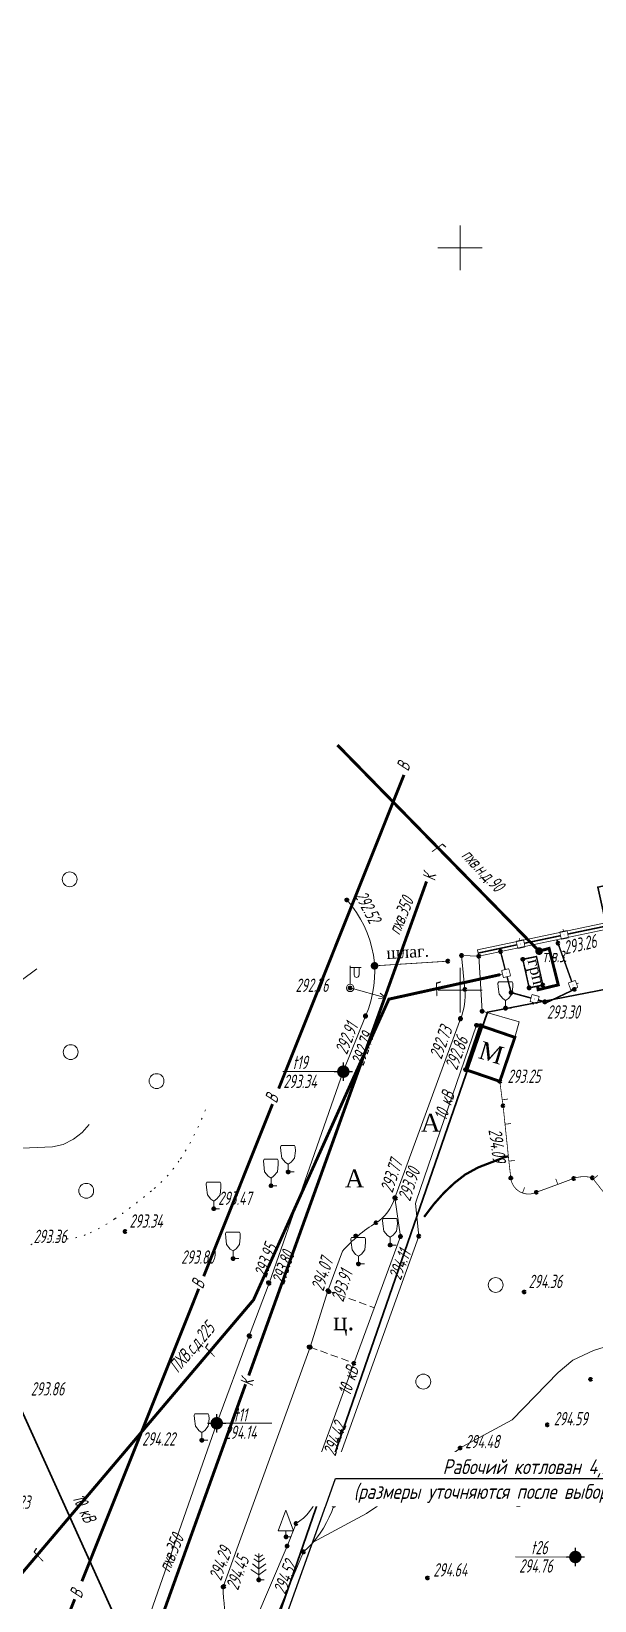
# Model space of a CAD drawing. Header units: metres. Extents: x -857 to 4713, y -766 to 4803.
# Drawn here: x 2009.6 to 2047.6, y 1304.3 to 1410 of the extents above; entities that cross this region are included whole.
import ezdxf
from ezdxf import colors
from ezdxf.entities.mleader import LeaderData, LeaderLine
from ezdxf.math import Vec2, Vec3

# ---------------------------------------------------------------- set-up
doc = ezdxf.new("R2010")
doc.units = ezdxf.units.M
for name, pattern in [('71100000a', [1, 0, -1]), ('COMMUN', [6, 5, -1]), ('DASHED', [0.75, 0.5, -0.25])]:
    doc.linetypes.add(name, pattern=pattern)
for name, color, linetype, lineweight, transparency in [('31252100', 7, 'Continuous', 18, 0.65), ('51472300', 7, 'Continuous', 18, 0.65), ('71100000', 7, 'Continuous', 18, 0.65), ('71133200', 7, 'Continuous', 18, 0.65), ('71133600', 7, 'Continuous', 18, 0.65), ('71133800', 7, 'Continuous', 18, 0.65), ('82211000', 7, 'Continuous', 18, 0.65), ('82212100', 7, 'Continuous', 18, 0.65), ('82311000', 7, 'Continuous', 18, 0.65), ('Commun', 7, 'Continuous', 18, 0.65), ('ELE_SKLAD', 7, 'Continuous', 18, 0.65), ('GEO_POINTS', 7, 'Continuous', 18, 0.65), ('Grid', 7, 'Continuous', 18, 0.65), ('Otm', 7, 'Continuous', 18, 0.65), ('R_Поверхность5_CNT-MAJ', 7, 'Continuous', 18, 0.65), ('R_Поверхность5_CNT-MIN', 7, 'Continuous', 18, 0.65), ('R_Поверхность7_CNT-MIN', 7, 'Continuous', 18, 0.65), ('Sit', 7, 'Continuous', 18, 0.65), ('Text', 7, 'Continuous', 18, 0.65), ('Text_com', 7, 'Continuous', 18, 0.65), ('Us_znak', 7, 'Continuous', 18, 0.65), ('Us_znak_fon', 7, 'Continuous', 18, 0.65)]:
    doc.layers.add(name, color=color, linetype=linetype, lineweight=lineweight, transparency=transparency)
doc.layers.add('НВ текст', color=213, linetype='Continuous', lineweight=13)
doc.styles.add('eskd', font='ESKD1.shx', dxfattribs={"width": 1.2, "oblique": 15})
doc.styles.get("Standard").update_dxf_attribs({"font": 'GOST_0.TTF', "oblique": 15})
doc.styles.add('style1', font='times.ttf', dxfattribs={"height": 1})
doc.linetypes.add('KABELww_500', pattern='A,0.0001,-0.4,[131,ltypeshp.shx,S=0.4,R=90,X=0.4,Y=-0.4],0.2,[131,ltypeshp.shx,S=0.2,R=90,X=0.4,Y=-0.2],3.6,[131,ltypeshp.shx,S=0.2,R=-90,X=-0.4,Y=0.2],0.2,[131,ltypeshp.shx,S=0.4,R=-90,X=-0.4,Y=0.4],-0.8,4,-0.4', length=9.6001)
doc.dimstyles.new('ISO-25', dxfattribs={"dimtxt": 2.5, "dimasz": 2.5, "dimexe": 1.25, "dimexo": 0.625, "dimtad": 1, "dimtxsty": 'Standard', "dimcen": 2.5, "dimadec": 0, "dimazin": 0, "dimtfac": 1, "dimtmove": 0, "dimatfit": 3, "dimfxl": 1, "dimarcsym": 0})

# ---------------------------------------------------------------- blocks, each defined once
blk = doc.blocks.new('71133600')
for p, q in [((-0.86, 2.16), (0, 1.51)), ((-0.52, 3.39), (0, 3.02)), ((0, 3.02), (0.55, 3.39)), ((0, 1.51), (0.96, 2.16))]:
    blk.add_line(p, q)
for points in [[(-0.64, 2.84), (0, 2.37), (0, 2.37), (0.78, 2.93)], [(0.71, 0), (0, 0), (0, 3.55)], [(-1.05, 1.38), (0, 0.67), (1, 1.38)]]:
    blk.add_lwpolyline(points)
at = {"style": 'eskd', "oblique": 15}
blk.add_attdef('Z', (2.03, -0.19), '', height=2, dxfattribs=at)
blk = doc.blocks.new('71133200')
for p, q in [((-0.924145, 3.560442), (-1.024145, 3.360442)), ((-1.024145, 3.360442), (-0.977382, 2.864397)), ((-0.977382, 2.864397), (-0.861899, 1.88241)), ((-0.024145, 3.560442), (-0.924145, 3.560442)), ((-0.024145, 3.560442), (0.875855, 3.560442)), ((0.861899, 1.88241), (0.975974, 2.864397)), ((0.875855, 3.560442), (0.958164, 3.395824)), ((0.975974, 2.864397), (0.958164, 3.395824)), ((-0.861899, 1.88241), (-0.374616, 1.28565)), ((-0.374616, 1.28565), (0, 1.039723)), ((0, 1.039723), (0.401375, 1.321765)), ((0, 0), (0, 1.039723)), ((0.8, 0), (0, 0)), ((0.401375, 1.321765), (0.861899, 1.88241))]:
    blk.add_line(p, q)
at = {"style": 'eskd', "oblique": 14.99997778}
blk.add_attdef('Z', (1.873004, -0.239356), '', height=2, dxfattribs=at)
blk = doc.blocks.new('51472300')
for p, q in [((0, 0.5), (0, 3)), ((0, 2.75), (1.5, 2.75)), ((0.54, 1.74), (0.54, 2.75)), ((1.2, 1.74), (1.2, 2.75))]:
    blk.add_line(p, q)
at = {"color": 7}
for radius in [0.5, 0.05]:
    blk.add_circle((0, 0), radius, dxfattribs=at)
blk.add_arc((0.87, 1.75), 0.331, 182.1567, 357.8433)
at = {"oblique": 15}
blk.add_attdef('Z', (1.02, -1.37), '', height=2, dxfattribs=at)
blk = doc.blocks.new('*U43')
at = {"layer": '82311000', "ltscale": 0.5, "flags": 128}
blk.add_lwpolyline([(5192452.68, 4968943.86, 0.05, 0.05, 0), (5192452.84, 4968942.62, 0.05, 0.05, 0), (5192452.9, 4968942.22, 0, 0, 0)], format="xyseb", dxfattribs=at)
at = {"layer": '82311000', "linetype": 'Continuous', "ltscale": 0.5, "const_width": 0.05}
blk.add_lwpolyline([(5192452.84, 4968942.62), (5192453.24, 4968942.67)], dxfattribs=at)
blk = doc.blocks.new('*U44')
at = {"layer": '82311000', "ltscale": 0.5, "flags": 128}
blk.add_lwpolyline([(5192452.9, 4968942.22, 0.05, 0.05, 0), (5192453.03, 4968940.97, 0.05, 0.05, 0), (5192453.29, 4968938.49, 0.05, 0.05, 0), (5192453.42, 4968937.35, 0.05, 0.05, 0.288305), (5192454.21, 4968936.34, 0.05, 0.05, 0.200942), (5192455.14, 4968936.39, 0.05, 0.05, 0), (5192456.59, 4968936.92, 0.05, 0.05, 0), (5192457.66, 4968937.32, 0.05, 0.05, -0.161945), (5192458.92, 4968937.36, 0.05, 0.05, 0), (5192458.98, 4968937.28, 0.05, 0.05, 0), (5192460.56, 4968935.27, 0.05, 0.05, 0.02281), (5192460.62, 4968935.19, 0.05, 0.05, 0.255661), (5192461.63, 4968934.88, 0.05, 0.05, 0), (5192462.61, 4968935.89, 0.05, 0.05, 0), (5192464.35, 4968937.68, 0.05, 0.05, 0), (5192465.15, 4968938.5, 0.05, 0.05, 0.029321), (5192466.49, 4968938.71, 0.05, 0.05, 0.054013), (5192468.85, 4968939.51, 0.05, 0.05, 0.054013), (5192470.99, 4968940.8, 0.05, 0.05, 0.01967), (5192471.69, 4968941.38, 0.05, 0.05, 0), (5192473.25, 4968941.67, 0.05, 0.05, 0), (5192473.9, 4968941.8, 0.05, 0.05, 0), (5192475.64, 4968942.4, 0.05, 0.05, 0), (5192478, 4968943.22, 0.05, 0.05, 0), (5192478.42, 4968943.37, 0.05, 0.05, 0), (5192479.11, 4968944.39, 0, 0, 0)], format="xyseb", dxfattribs=at)
at = {"layer": '82311000', "linetype": 'Continuous', "ltscale": 0.5, "const_width": 0.05}
for points in [[(5192475.64, 4968942.4), (5192475.51, 4968942.78)], [(5192478, 4968943.22), (5192477.87, 4968943.6)], [(5192473.25, 4968941.67), (5192473.18, 4968942.07)], [(5192453.03, 4968940.97), (5192453.43, 4968941.02)], [(5192470.99, 4968940.8), (5192470.74, 4968941.12)], [(5192468.85, 4968939.51), (5192468.68, 4968939.88)], [(5192453.29, 4968938.49), (5192453.69, 4968938.53)], [(5192466.49, 4968938.71), (5192466.4, 4968939.1)], [(5192458.98, 4968937.28), (5192459.3, 4968937.53)], [(5192464.35, 4968937.68), (5192464.06, 4968937.96)], [(5192454.21, 4968936.34), (5192454.35, 4968936.72)], [(5192456.59, 4968936.92), (5192456.45, 4968937.3)], [(5192460.62, 4968935.19), (5192460.91, 4968935.47)], [(5192462.61, 4968935.89), (5192462.32, 4968936.16)]]:
    blk.add_lwpolyline(points, dxfattribs=at)
blk = doc.blocks.new('*U45')
at = {"layer": '82212100', "linetype": 'Continuous', "ltscale": 0.5}
for points in [[(5192453.11, 4968951.13, 1), (5192453.1, 4968951.17, 1)], [(5192457.61, 4968950.37, 1), (5192457.62, 4968950.32, 1)], [(5192455.05, 4968949.4, 1), (5192455, 4968949.41, 1)]]:
    blk.add_hatch(color=256, dxfattribs=at).paths.add_polyline_path(points, flags=0)
at = {"layer": '82212100', "ltscale": 0.5}
blk.add_lwpolyline([(5192457.53, 4968950.58, 0.1, 0.1, 0), (5192456.6, 4968953.17, 0.1, 0.1, 0), (5192456.53, 4968953.4, 0, 0, 0)], format="xyseb", dxfattribs=at)
at = {"layer": '82212100', "linetype": 'Continuous', "ltscale": 0.5, "flags": 128}
blk.add_lwpolyline([(5192452.73, 4968952.6, 0.1, 0.1, 0), (5192453.04, 4968951.39, 0, 0, 0)], format="xyseb", dxfattribs=at)
at = {"layer": '82212100', "linetype": 'Continuous', "ltscale": 0.5, "const_width": 0.05}
for points in [[(5192452.8, 4968951.33), (5192453.28, 4968951.45)], [(5192452.92, 4968950.85), (5192452.8, 4968951.33)], [(5192453.28, 4968951.45), (5192453.41, 4968950.97)], [(5192452.86, 4968951.09), (5192452.72, 4968951.05)], [(5192453.41, 4968950.97), (5192452.92, 4968950.85)], [(5192457.3, 4968950.49), (5192457.77, 4968950.66)], [(5192457.46, 4968950.02), (5192457.3, 4968950.49)], [(5192457.94, 4968950.19), (5192457.46, 4968950.02)], [(5192457.77, 4968950.66), (5192457.94, 4968950.19)], [(5192457.85, 4968950.43), (5192457.99, 4968950.48)], [(5192454.72, 4968949.23), (5192454.85, 4968949.71)], [(5192455.2, 4968949.1), (5192454.72, 4968949.23)], [(5192454.85, 4968949.71), (5192455.34, 4968949.58)], [(5192454.96, 4968949.16), (5192454.92, 4968949.02)], [(5192455.34, 4968949.58), (5192455.2, 4968949.1)]]:
    blk.add_lwpolyline(points, dxfattribs=at)
at = {"layer": '82212100', "linetype": 'Continuous', "ltscale": 0.5}
for points in [[(5192453.17, 4968950.91, 0.1, 0.1, 0), (5192453.44, 4968949.84, 0.1, 0.1, 0), (5192454.79, 4968949.47, 0, 0, 0)], [(5192455.27, 4968949.34, 0.1, 0.1, 0), (5192455.86, 4968949.18, 0.1, 0.1, 0), (5192457.72, 4968950.06, 0.1, 0.1, 0), (5192457.7, 4968950.11, 0, 0, 0)]]:
    blk.add_lwpolyline(points, format="xyseb", dxfattribs=at)
blk = doc.blocks.new('*U47')
at = {"layer": '82212100', "linetype": 'Continuous', "ltscale": 0.5}
for points in [[(5192459.93, 4968954.34, 1), (5192459.98, 4968954.35, 1)], [(5192462.63, 4968954.52, 1), (5192462.65, 4968954.47, 1)], [(5192456.99, 4968953.72, 1), (5192457.04, 4968953.73, 1)], [(5192454.06, 4968953.1, 1), (5192454.11, 4968953.11, 1)]]:
    blk.add_hatch(color=256, dxfattribs=at).paths.add_polyline_path(points, flags=0)
for points, const_width in [([(5192459.71, 4968954.29), (5192457.26, 4968953.78)], 0.1), ([(5192459.66, 4968954.54), (5192460.15, 4968954.64)], 0.05), ([(5192459.76, 4968954.05), (5192459.66, 4968954.54)], 0.05), ([(5192459.9, 4968954.59), (5192459.87, 4968954.74)], 0.05), ([(5192460.15, 4968954.64), (5192460.25, 4968954.15)], 0.05), ([(5192462.31, 4968954.64), (5192462.78, 4968954.82)], 0.05), ([(5192462.49, 4968954.17), (5192462.31, 4968954.64)], 0.05), ([(5192462.96, 4968954.35), (5192462.49, 4968954.17)], 0.05), ([(5192462.78, 4968954.82), (5192462.96, 4968954.35)], 0.05), ([(5192462.87, 4968954.59), (5192463.01, 4968954.64)], 0.05), ([(5192453.79, 4968953.3), (5192454.28, 4968953.4)], 0.05), ([(5192453.89, 4968952.81), (5192453.79, 4968953.3)], 0.05), ([(5192454.03, 4968953.35), (5192454, 4968953.5)], 0.05), ([(5192454.28, 4968953.4), (5192454.38, 4968952.91)], 0.05), ([(5192456.77, 4968953.67), (5192454.33, 4968953.16)], 0.1), ([(5192456.72, 4968953.92), (5192457.21, 4968954.02)], 0.05), ([(5192456.83, 4968953.43), (5192456.72, 4968953.92)], 0.05), ([(5192457.31, 4968953.53), (5192456.83, 4968953.43)], 0.05), ([(5192456.97, 4968953.97), (5192456.94, 4968954.12)], 0.05), ([(5192457.21, 4968954.02), (5192457.31, 4968953.53)], 0.05), ([(5192460.25, 4968954.15), (5192459.76, 4968954.05)], 0.05), ([(5192454.38, 4968952.91), (5192453.89, 4968952.81)], 0.05)]:
    blk.add_lwpolyline(points, dxfattribs=dict(at, const_width=const_width))
blk.add_lwpolyline([(5192462.55, 4968954.73, 0.1, 0.1, 0), (5192462.49, 4968954.88, 0.1, 0.1, 0), (5192460.2, 4968954.4, 0, 0, 0)], format="xyseb", dxfattribs=at)
at = {"layer": '82212100', "linetype": 'Continuous', "ltscale": 0.5, "flags": 128}
blk.add_lwpolyline([(5192463.17, 4968953.1, 0.1, 0.1, 0), (5192462.73, 4968954.26, 0, 0, 0)], format="xyseb", dxfattribs=at)
at = {"layer": '82212100', "ltscale": 0.5, "const_width": 0.1}
blk.add_lwpolyline([(5192453.84, 4968953.06), (5192451.22, 4968952.5)], dxfattribs=at)
blk = doc.blocks.new('*U54')
at = {"layer": '82211000', "linetype": 'Continuous', "ltscale": 0.5}
for points in [[(5192401.54, 4968912.65, 1), (5192401.74, 4968912.19, 1)], [(5192402.53, 4968910.36, 1), (5192402.72, 4968909.9, 1)], [(5192403.52, 4968908.06, 1), (5192403.71, 4968907.6, 1)], [(5192404.5, 4968905.76, 1), (5192404.7, 4968905.3, 1)], [(5192405.49, 4968903.47, 1), (5192405.69, 4968903.01, 1)], [(5192406.49, 4968901.17, 1), (5192406.69, 4968900.72, 1)], [(5192407.49, 4968898.88, 1), (5192407.7, 4968898.43, 1)], [(5192408.5, 4968896.6, 1), (5192408.7, 4968896.14, 1)], [(5192409.51, 4968894.31, 1), (5192409.71, 4968893.85, 1)], [(5192410.52, 4968892.02, 1), (5192410.72, 4968891.56, 1)], [(5192411.52, 4968889.73, 1), (5192411.73, 4968889.27, 1)], [(5192412.53, 4968887.44, 1), (5192412.73, 4968886.99, 1)], [(5192413.54, 4968885.16, 1), (5192413.74, 4968884.7, 1)], [(5192414.55, 4968882.87, 1), (5192414.75, 4968882.41, 1)], [(5192415.55, 4968880.58, 1), (5192415.75, 4968880.12, 1)], [(5192416.56, 4968878.29, 1), (5192416.76, 4968877.83, 1)], [(5192417.57, 4968876, 1), (5192417.77, 4968875.55, 1)], [(5192418.57, 4968873.71, 1), (5192418.77, 4968873.25, 1)], [(5192419.55, 4968871.41, 1), (5192419.74, 4968870.95, 1)], [(5192420.52, 4968869.11, 1), (5192420.72, 4968868.65, 1)], [(5192421.5, 4968866.81, 1), (5192421.69, 4968866.35, 1)], [(5192422.47, 4968864.51, 1), (5192422.67, 4968864.05, 1)], [(5192423.45, 4968862.2, 1), (5192423.64, 4968861.74, 1)], [(5192424.42, 4968859.9, 1), (5192424.62, 4968859.44, 1)]]:
    blk.add_hatch(color=256, dxfattribs=at).paths.add_polyline_path(points, flags=0)
at = {"layer": '82211000', "linetype": 'Continuous', "ltscale": 0.5, "flags": 128}
blk.add_lwpolyline([(5192401.14, 4968913.57, 0.1, 0.1, 0), (5192401.54, 4968912.65, 0, 0, 0)], format="xyseb", dxfattribs=at)
at = {"layer": '82211000', "linetype": 'Continuous', "ltscale": 0.5, "const_width": 0.1}
for points in [[(5192401.74, 4968912.19), (5192402.53, 4968910.36)], [(5192402.72, 4968909.9), (5192403.52, 4968908.06)], [(5192403.71, 4968907.6), (5192404.5, 4968905.76)], [(5192404.7, 4968905.3), (5192405.49, 4968903.47)], [(5192406.69, 4968900.72), (5192407.49, 4968898.88)], [(5192407.7, 4968898.43), (5192408.5, 4968896.6)], [(5192408.7, 4968896.14), (5192409.51, 4968894.31)], [(5192409.71, 4968893.85), (5192410.52, 4968892.02)], [(5192410.72, 4968891.56), (5192411.52, 4968889.73)], [(5192411.73, 4968889.27), (5192412.53, 4968887.44)], [(5192412.73, 4968886.99), (5192413.54, 4968885.16)], [(5192413.74, 4968884.7), (5192414.55, 4968882.87)], [(5192414.75, 4968882.41), (5192415.55, 4968880.58)], [(5192415.75, 4968880.12), (5192416.56, 4968878.29)], [(5192416.76, 4968877.83), (5192417.57, 4968876)], [(5192418.77, 4968873.25), (5192419.55, 4968871.41)], [(5192419.74, 4968870.95), (5192420.52, 4968869.11)], [(5192420.72, 4968868.65), (5192421.5, 4968866.81)], [(5192421.69, 4968866.35), (5192422.47, 4968864.51)], [(5192422.67, 4968864.05), (5192423.45, 4968862.2)], [(5192423.64, 4968861.74), (5192424.42, 4968859.9)]]:
    blk.add_lwpolyline(points, dxfattribs=at)
at = {"layer": '82211000', "linetype": 'Continuous', "ltscale": 0.5}
for points in [[(5192405.69, 4968903.01, 0.1, 0.1, 0), (5192406.12, 4968902, 0.1, 0.1, 0), (5192406.49, 4968901.17, 0, 0, 0)], [(5192417.77, 4968875.55, 0.1, 0.1, 0), (5192418.44, 4968874.03, 0.1, 0.1, 0), (5192418.57, 4968873.71, 0, 0, 0)]]:
    blk.add_lwpolyline(points, format="xyseb", dxfattribs=at)
at = {"layer": '82211000', "ltscale": 0.5, "const_width": 0.1}
blk.add_lwpolyline([(5192424.62, 4968859.44), (5192425.39, 4968857.62)], dxfattribs=at)
blk = doc.blocks.new('31252100a')
blk.add_circle((0, 0), 1)
blk = doc.blocks.new('71133800')
blk.add_lwpolyline([(0.71, 0), (0, 0), (0, 0.8), (-1.03, 0.8), (0, 3.61), (1.01, 0.8), (-0.03, 0.8)])
at = {"style": 'eskd', "oblique": 15}
blk.add_attdef('Z', (1.57, -0.8), '', height=2, dxfattribs=at)
blk = doc.blocks.new('GRID')
at = {"layer": 'Grid', "color": 104}
blk.add_line((-1.5, 0), (1.5, 0), dxfattribs=at)
for points in [[(0, 0), (0, 1.5)], [(0, 0), (0, -1.5)]]:
    blk.add_lwpolyline(points, dxfattribs=at)
blk = doc.blocks.new('KOVER')
at = {"layer": 'Us_znak', "lineweight": -2}
blk.add_hatch(color=0, dxfattribs=at).paths.add_polyline_path([(-0.21, 0, 1), (0.21, 0, 1)])
at = {"layer": 'Us_znak_fon', "true_color": 0xffffff}
blk.add_hatch(color=7, dxfattribs=at).paths.add_polyline_path([(-0.26, 0, 1), (0.26, 0, 1)])
at = {"layer": 'Us_znak', "color": 0, "lineweight": -2}
blk.add_circle((0, 0), 0.21, dxfattribs=at)
blk = doc.blocks.new('NAPR')
at = {"layer": 'Us_znak', "color": 0, "linetype": 'Continuous', "lineweight": -2}
for p in [(-0.19, 2.04), (0.19, 2.04)]:
    blk.add_line(p, (0, 2.5), dxfattribs=at)
blk.add_lwpolyline([(0, 0), (0, 2.5)], dxfattribs=at)
blk = doc.blocks.new('POINT')
at = {"layer": 'Us_znak', "linetype": 'Continuous', "lineweight": -2}
h = blk.add_hatch(color=0, dxfattribs=at)
edge = h.paths.add_edge_path()
edge.add_arc((0, 0), 0.05, 0, 360)
at = {"layer": 'Us_znak_fon', "linetype": 'Continuous', "true_color": 0xffffff}
blk.add_hatch(color=7, dxfattribs=at).paths.add_polyline_path([(-0.42, 0.05, -0.346708), (-0.05, 0.42), (-0.05, 0.62), (0.05, 0.62), (0.05, 0.42, -0.346708), (0.42, 0.05), (0.62, 0.05), (0.62, -0.05), (0.42, -0.05, -0.346708), (0.05, -0.42), (0.05, -0.62), (-0.05, -0.62), (-0.05, -0.42, -0.346708), (-0.42, -0.05), (-0.62, -0.05), (-0.62, 0.05)])
at = {"layer": 'Us_znak', "color": 0, "linetype": 'Continuous', "lineweight": -2}
for p, q in [((-0.62, 0), (-0.38, 0)), ((0, 0.38), (0, 0.62)), ((0.38, 0), (0.62, 0)), ((0, -0.62), (0, -0.38))]:
    blk.add_line(p, q, dxfattribs=at)
for radius in [0.375, 0.05]:
    blk.add_circle((0, 0), radius, dxfattribs=at)
blk = doc.blocks.new('*D194')
at = {"color": 0, "lineweight": -2, "transparency": 16777216}
for p, q in [((1994.3, 1277.32), (1989.48, 1275)), ((1994.88, 1277.37), (2000.02, 1275.9))]:
    blk.add_line(p, q, dxfattribs=at)
blk.add_arc((1994.58, 1277.46), 5.03, 219.9805, 329.7401, dxfattribs=at)
at = {"color": 0, "transparency": 16777216}
for points in [[(1998.73, 1275), (1999.12, 1274.84), (1999.42, 1276.07)], [(1990.54, 1274.11), (1990.9, 1274.34), (1990.04, 1275.27)]]:
    blk.add_solid(points, dxfattribs=at)
at = {"layer": 'Defpoints', "color": 0, "transparency": 16777216}
for p in [(2084.22, 1320.63, 292.99), (1992.44, 1278.07, 291.13), (1994.58, 1277.46, 291.19), (1994.58, 1277.46, 291.19), (1993.01, 1272.68)]:
    blk.add_point(p, dxfattribs=at)
at = {"color": 0, "transparency": 16777216, "insert": (1994.92, 1273.38), "char_height": 1.25, "attachment_point": 5, "rotation": 4.8603}
blk.add_mtext('138°', dxfattribs=at)

msp = doc.modelspace()

# ---------------------------------------------------------------- linework, layer by layer
at = {"layer": '71100000', "linetype": '71100000a', "ltscale": 0.5}
msp.add_lwpolyline([(2009.58, 1328.252, -0.1532613), (2011.434, 1328.676, 0.1303843), (2013.618, 1329.073, 0.0415176), (2015.275, 1330.027, 0.0236858), (2017.935, 1332.06, 0.0736704), (2019.712, 1334.071, 0.0532694), (2021.389, 1337.37)], format="xyb", dxfattribs=at)
at = {"layer": 'Commun', "color": 4, "linetype": 'COMMUN', "ltscale": 0.7, "const_width": 0.2, "flags": 128}
for points in [[(2041.275, 1346.473), (2033.759, 1344.818), (2024.631, 1324.564), (2007.049, 1303.838), (2006.14, 1302.082), (1993.054, 1332.724), (1973.571, 1377.655), (1961.298, 1407.187)], [(2043.887, 1348.053), (2030.284, 1361.939)]]:
    msp.add_lwpolyline(points, dxfattribs=at)
at = {"layer": 'Commun', "color": 1, "linetype": 'KABELww_500', "lineweight": 30, "elevation": 289.986, "flags": 128}
for points in [[(1971.025, 1406.711), (2003.648, 1328.863), (2023.377, 1285.36), (2047.404, 1235.448)], [(2059.382, 1350.746), (2058.602, 1354.663), (2047.839, 1352.371), (2049.33, 1345.669), (2040.403, 1343.95), (2022.004, 1290.782), (2048.508, 1235.647)]]:
    msp.add_lwpolyline(points, dxfattribs=at)
at = {"layer": 'Commun', "color": 106, "linetype": 'COMMUN', "ltscale": 0.7, "const_width": 0.2, "elevation": 285.381, "flags": 128}
for points in [[(2026.326, 1338.795), (2034.775, 1359.922)], [(2021.271, 1326.153), (2025.91, 1337.753)], [(2013.055, 1305.609), (2020.933, 1325.307)], [(1999.649, 1272.086), (2012.572, 1304.401)]]:
    msp.add_lwpolyline(points, dxfattribs=at)
at = {"layer": 'Commun', "color": 32, "linetype": 'COMMUN', "ltscale": 0.7, "const_width": 0.2, "elevation": 289.283, "flags": 128}
for points in [[(2024.307, 1319.468), (2036.296, 1352.744)], [(2016.209, 1296.992), (2024.096, 1318.883)]]:
    msp.add_lwpolyline(points, dxfattribs=at)
at = {"layer": 'Commun', "color": 4, "linetype": 'COMMUN', "ltscale": 0.7, "const_width": 0.2, "elevation": 293.671, "flags": 128}
msp.add_lwpolyline([(2043.785, 1345.695), (2043.826, 1345.456), (2045.179, 1345.779), (2044.561, 1348.236), (2043.747, 1348.015)], dxfattribs=at)
at = {"layer": 'GEO_POINTS', "lineweight": 60}
for centre in [(2030.915, 1351.504, 292.52), (2038.659, 1347.763, 292.474), (2039.821, 1347.71, 292.515), (2041.289, 1348.025, 293.079), (2045.163, 1348.591, 293.262), (2032.791, 1347.064, 292.519), (2037.733, 1347.376, 292.508), (2042.787, 1347.503, 293.671), (2031.146, 1345.574, 292.762), (2038.887, 1345.474, 292.591), (2043.219, 1345.58, 293.703), (2044.14, 1345.768, 292.964), (2046.276, 1345.482, 293.473), (2041.999, 1345.263, 293.242), (2044.272, 1344.637, 293.296), (2032.177, 1343.704, 292.912), (2032.178, 1343.676, 292.79), (2038.579, 1343.49, 292.735), (2038.58, 1343.522, 292.865), (2040.042, 1344.002, 292.839), (2041.626, 1344.209, 293.127), (2039.671, 1343.06, 292.915), (2039.941, 1343.036, 292.956), (2030.685, 1339.935, 293.337), (2038.93, 1340.072, 293.253), (2041.24, 1339.282, 293.25), (2041.455, 1337.638, 293.738), (2026.965, 1333.177, 293.566), (2025.81, 1332.251, 293.627), (2041.976, 1332.769, 294.09), (2043.703, 1331.814, 294.188), (2046.219, 1332.74, 294.22), (2047.479, 1332.78, 294.222), (2021.947, 1330.701, 293.468), (2034.154, 1331.443, 293.768), (2034.21, 1331.401, 293.905), (2032.891, 1329.761, 293.796), (2015.964, 1329.166, 293.344), (2031.525, 1328.871, 293.797), (2034.537, 1328.829, 294.092), (2035.779, 1328.858, 294.109), (2033.843, 1328.257, 294.253), (2023.25, 1327.343, 293.801), (2031.703, 1326.986, 294.167), (2025.628, 1325.726, 293.95), (2025.692, 1325.689, 293.798), (2029.648, 1325.183, 293.907), (2029.707, 1325.11, 294.07), (2042.884, 1325.097, 294.356), (2024.34, 1322.148, 294.04), (2024.378, 1322.115, 293.904), (2028.371, 1321.392, 293.988), (2028.442, 1321.378, 294.134), (2031.401, 1320.287, 294.249), (2047.359, 1319.21, 294.56), (2022.15, 1316.251, 294.144), (2044.442, 1316.148, 294.586), (2021.144, 1315.11, 294.216), (2038.569, 1314.591, 294.48), (2030.284, 1313.618, 294.422), (2028.671, 1311.411, 294.474), (2029.001, 1311.365, 294.509), (2030.043, 1310.73, 294.514), (2026.822, 1308.599, 294.425), (2027.495, 1309.5, 294.486), (2026.895, 1307.984, 294.508), (2027.998, 1307.59, 294.523), (2046.333, 1307.243, 294.764), (2024.982, 1305.703, 294.523), (2036.363, 1305.836, 294.644), (2022.579, 1305.229, 294.294), (2022.633, 1305.258, 294.451)]:
    msp.add_circle(centre, 0.06, dxfattribs=at)
at = {"layer": 'R_Поверхность5_CNT-MAJ', "color": 32, "const_width": 0.15, "elevation": 294, "flags": 128}
msp.add_lwpolyline([(2041.818, 1334.24), (2041.581, 1334.179), (2039.78, 1333.485), (2038.909, 1333.007), (2038.181, 1332.443), (2037.475, 1331.779), (2036.793, 1331.015), (2036.133, 1330.15)], dxfattribs=at)
at = {"layer": 'R_Поверхность5_CNT-MIN', "color": 32, "elevation": 294.5, "flags": 128}
msp.add_lwpolyline([(2049.294, 1321.683), (2047.556, 1321.161), (2046.156, 1320.503), (2045.174, 1319.664), (2042.082, 1316.493), (2038.701, 1314.662), (2035.715, 1312.511), (2032.25, 1310.173), (2028.657, 1308.246)], dxfattribs=at)
at = {"layer": 'R_Поверхность7_CNT-MIN', "color": 32, "flags": 128}
for points, elevation in [([(2010.026, 1346.858), (2005.491, 1343.505), (2001.117, 1339.671), (2000.366, 1339.122), (1999.627, 1338.778), (1996.899, 1339.041), (1996.083, 1338.965), (1994.394, 1338.674), (1993.596, 1338.633), (1992.743, 1338.71), (1991.932, 1338.881), (1991.101, 1339.185), (1990.427, 1339.523), (1989.741, 1339.94), (1989.043, 1340.436), (1988.332, 1341.013), (1987.609, 1341.669)], 292.5), ([(2013.544, 1336.375), (2013.08, 1335.829), (2012.496, 1335.377), (2011.792, 1335.02), (2011.085, 1334.863), (2008.494, 1334.764), (2007.723, 1334.543), (2007.095, 1334.119), (2006.554, 1333.553), (2005.486, 1332.292), (2004.838, 1331.746), (2003.202, 1330.769), (2002.284, 1330.312), (2001.343, 1329.917), (2000.416, 1329.611), (1999.535, 1329.426), (1996.095, 1329.834), (1995.37, 1330.016), (1994.583, 1330.449), (1993.899, 1330.942), (1993.374, 1331.086), (1992.954, 1330.565), (1992.812, 1329.44)], 293)]:
    msp.add_lwpolyline(points, dxfattribs=dict(at, elevation=elevation))
at = {"layer": 'Sit', "flags": 128}
for points, elevation in [([(2032.178, 1343.676, 0.298025), (2030.915, 1351.504, -2.9994443)], 292.912), ([(2039.821, 1347.71), (2038.659, 1347.763), (2038.887, 1345.474, -0.1246414), (2038.579, 1343.49, 13.1313585)], 292.515), ([(2000.816, 1310.504), (2005.868, 1298.608, 0.5338019), (2013.863, 1295.618, 0.1195145), (2015.736, 1298.327), (2017.517, 1303.034), (2022.15, 1316.251), (2024.34, 1322.148), (2025.692, 1325.689), (2030.685, 1339.935), (2032.178, 1343.676)], 293.656), ([(2022.923, 1302.346, -0.0485168), (2022.579, 1305.229), (2028.442, 1321.378), (2029.648, 1325.183), (2030.626, 1327.839, -0.0753309), (2032.891, 1329.761, 0.188847), (2034.154, 1331.443)], 294.402), ([(2035.779, 1328.858), (2030.284, 1313.618, -0.2520148), (2027.998, 1307.59), (2020.574, 1289.927), (2015.839, 1276.386)], 294.109), ([(2019.427, 1290.526), (2019.427, 1290.526), (2026.895, 1307.984), (2027.495, 1309.5, 0.3494024), (2029.017, 1313.737), (2031.401, 1320.287), (2034.537, 1328.829)], 294.85)]:
    msp.add_lwpolyline(points, format="xyb", dxfattribs=dict(at, elevation=elevation))
for points, elevation in [([(2039.73, 1348.14), (2051.232, 1350.568)], 292.515), ([(2039.821, 1347.71), (2050.934, 1350.055)], 292.515), ([(2039.821, 1347.71), (2039.73, 1348.14)], 292.515), ([(2039.821, 1347.71), (2040.042, 1344.002), (2042.547, 1343.299)], 292.515), ([(2034.154, 1331.443), (2038.579, 1343.49)], 293.768), ([(2039.671, 1343.06), (2035.593, 1331.201), (2035.544, 1331.059)], 292.915), ([(2039.671, 1343.06), (2039.941, 1343.036)], 292.915), ([(2042.251, 1342.245), (2042.547, 1343.299)], 293.25), ([(2030.06, 1339.935), (2026.611, 1339.935)], 293.337), ([(2034.537, 1328.829), (2034.154, 1331.443)], 292.915), ([(2035.779, 1328.858), (2035.544, 1331.059)], 294.109), ([(2022.775, 1316.251), (2025.863, 1316.254)], 293.656), ([(2045.708, 1307.243), (2042.297, 1307.263)], 294.764)]:
    msp.add_lwpolyline(points, dxfattribs=dict(at, elevation=elevation))
for points, const_width, elevation in [([(2042.787, 1347.503), (2043.219, 1345.58), (2044.14, 1345.768), (2043.709, 1347.69)], 0.1, 293.671), ([(2041.24, 1339.282), (2038.93, 1340.072), (2039.941, 1343.036), (2042.251, 1342.245)], 0.2, 293.25)]:
    msp.add_lwpolyline(points, close=True, dxfattribs=dict(at, const_width=const_width, elevation=elevation))
at = {"layer": 'Sit', "const_width": 0.05, "elevation": 292.508, "flags": 128}
msp.add_lwpolyline([(2037.733, 1347.376), (2032.791, 1347.064)], dxfattribs=at)
at = {"layer": 'Sit', "linetype": 'DASHED', "flags": 128}
for points, elevation in [([(2029.648, 1325.183), (2032.777, 1324.034)], 293.907), ([(2028.442, 1321.378), (2031.406, 1320.299)], 294.134)]:
    msp.add_lwpolyline(points, dxfattribs=dict(at, elevation=elevation))

# ---------------------------------------------------------------- block references
at = {"layer": '31252100', "color": 7, "xscale": 0.5, "yscale": 0.5, "zscale": 0.5}
for p in [(2012.233, 1352.891), (2012.303, 1341.251), (2018.091, 1339.3), (2013.349, 1331.911), (2040.958, 1325.565), (2036.076, 1319.06), (2042.476, 1311.146)]:
    msp.add_blockref('31252100a', p, dxfattribs=at)
at = {"layer": '51472300', "color": 7, "xscale": 0.5, "yscale": 0.5, "zscale": 0.5}
msp.add_blockref('51472300', (2031.146, 1345.574, 292.762), dxfattribs=at)
at = {"layer": '71133200', "color": 7, "xscale": 0.5, "yscale": 0.5, "zscale": 0.5}
for p in [(2041.626, 1344.209, 293.127), (2025.81, 1332.251, 293.627), (2026.965, 1333.177, 293.566), (2021.947, 1330.701, 293.468), (2033.843, 1328.257, 294.253), (2023.25, 1327.343, 293.801), (2031.703, 1326.986, 294.167), (2021.144, 1315.11, 294.216)]:
    msp.add_blockref('71133200', p, dxfattribs=at)
at = {"layer": '71133600', "color": 7, "xscale": 0.5, "yscale": 0.5, "zscale": 0.5}
for p in [(2028.671, 1311.411, 294.474), (2024.982, 1305.703, 294.523)]:
    msp.add_blockref('71133600', p, dxfattribs=at)
at = {"layer": '71133800', "color": 7, "xscale": 0.5, "yscale": 0.5, "zscale": 0.5}
msp.add_blockref('71133800', (2026.815, 1308.599, 294.425), dxfattribs=at)
at = {"layer": '82211000', "color": 7}
msp.add_blockref('*U54', (-5190411.441, -4967604.578), dxfattribs=at)
at = {"layer": '82212100', "color": 7}
for name in ['*U47', '*U45']:
    msp.add_blockref(name, (-5190411.441, -4967604.578), dxfattribs=at)
at = {"layer": '82311000', "color": 7}
for name in ['*U43', '*U44']:
    msp.add_blockref(name, (-5190411.441, -4967604.578), dxfattribs=at)
at = {"layer": 'Grid', "color": 7, "linetype": 'Continuous'}
for p in [(2038.559, 1395.422), (2038.559, 1345.422)]:
    msp.add_blockref('GRID', p, dxfattribs=at)
at = {"layer": 'Sit', "color": 7, "linetype": 'Continuous'}
for name, p in [('KOVER', (2043.887, 1348.053)), ('KOVER', (2032.791, 1347.064, 292.519)), ('POINT', (2030.685, 1339.935, 293.337)), ('POINT', (2022.15, 1316.251, 293.656)), ('POINT', (2046.333, 1307.243, 294.764))]:
    msp.add_blockref(name, p, dxfattribs=at)
at = {"layer": 'Sit', "color": 7, "linetype": 'Continuous', "xscale": -1, "rotation": 254.7247709658828}
msp.add_blockref('NAPR', (2031.146, 1345.574, 292.762), dxfattribs=at)

# ---------------------------------------------------------------- texts
at = {"layer": 'ELE_SKLAD', "oblique": 13, "width": 0.8}
for s, p in [('t19', (2027.272, 1340.108, 292.037)), ('t11', (2023.314, 1316.363, 292.356)), ('t26', (2043.348, 1307.427, 293.464))]:
    msp.add_text(s, height=0.9, dxfattribs=at).set_placement(p)
at = {"layer": 'Otm', "oblique": 13, "width": 0.8}
for s, rotation, p in [('292.52', 297.87069, (2031.434, 1351.789, 292.52)), ('293.26', 12.56245, (2045.664, 1347.831, 293.262)), ('292.91', 68.39068, (2030.925, 1341.036, 293.656)), ('292.79', 70.15264, (2032.031, 1340.275, 292.79)), ('292.73', 69.47178, (2037.295, 1340.719, 292.735)), ('292.86', 69.47178, (2038.343, 1339.985, 292.865)), ('294.09', 277.79927, (2040.471, 1336.009, 294.09)), ('293.77', 71.49801, (2034.001, 1331.729, 293.768)), ('293.90', 71.49801, (2035.183, 1331.156, 293.905)), ('293.95', 70.68765, (2025.49, 1326.01, 293.95)), ('293.80', 70.68765, (2026.68, 1325.537, 293.798)), ('294.07', 71.93795, (2029.336, 1325.102, 294.07)), ('294.11', 69.11022, (2034.548, 1325.841, 294.109)), ('293.91', 71.93795, (2030.677, 1324.373, 293.907)), ('294.42', 70.17234, (2030.141, 1313.988, 294.422)), ('294.29', 70.04844, (2022.437, 1305.6, 294.294)), ('294.45', 70.04844, (2023.581, 1304.953, 294.451)), ('294.52', 68.94647, (2026.772, 1304.674, 294.109))]:
    msp.add_text(s, height=0.9, rotation=rotation, dxfattribs=at).set_placement(p)
for s, p in [('292.76', (2027.466, 1345.306, 292.762)), ('293.30', (2044.417, 1343.506, 293.296)), ('293.34', (2026.645, 1338.834, 293.337)), ('293.25', (2041.758, 1339.177, 293.25)), ('293.47', (2022.247, 1330.961, 293.468)), ('293.34', (2016.264, 1329.426, 293.344)), ('293.36', (2009.795, 1328.389, 293.359)), ('293.80', (2019.752, 1326.997, 293.801)), ('294.36', (2043.184, 1325.357, 294.356)), ('293.86', (2009.612, 1318.121, 293.858)), ('294.59', (2044.877, 1316.11, 294.586)), ('294.14', (2022.681, 1315.195, 294.144)), ('294.22', (2017.119, 1314.748, 294.216)), ('294.48', (2038.905, 1314.573, 294.48)), ('294.23', (2007.332, 1310.488, 294.232)), ('294.64', (2036.757, 1305.928, 294.644)), ('294.76', (2042.542, 1306.193, 294.764))]:
    msp.add_text(s, height=0.9, dxfattribs=at).set_placement(p)
at = {"layer": 'Text', "style": 'style1'}
msp.add_text('шлаг.', height=0.8, rotation=3.25808, dxfattribs=at).set_placement((2033.612, 1347.522, -289.311))
at = {"layer": 'Text', "color": 7, "style": 'style1'}
for s, height, rotation, p in [('грп', 0.8, 283.75617, (2043.102, 1347.423, -285.654)), ('М', 1.2, 343.12319, (2039.722, 1340.863, -285.654))]:
    msp.add_text(s, height=height, rotation=rotation, dxfattribs=at).set_placement(p)
at = {"layer": 'Text', "style": 'style1'}
for s, p in [('А', (2035.919, 1335.896)), ('А', (2030.791, 1332.138)), ('ц.', (2029.997, 1322.517))]:
    msp.add_text(s, height=1.2, dxfattribs=at).set_placement(p)
at = {"layer": 'Text_com', "oblique": 13, "width": 0.8}
for s, rotation, p in [('В', 69.81965, (2035.067, 1360.129, 282.899)), ('Г', 319.21913, (2036.583, 1354.807, 282.899)), ('пхв.н.д.90', 313.5242, (2038.603, 1354.447, 568.007)), ('К', 79.73045, (2036.875, 1352.75, 286.771)), ('пхв.350', 67.3311, (2034.473, 1349.091, 569.543)), ('Г', 15.46167, (2036.904, 1344.991, 282.899)), ('В', 69.81965, (2026.188, 1337.764, 282.899)), ('В', 69.81965, (2021.214, 1325.253, 282.899)), ('ПХВ.с.д.225', 49.30507, (2019.532, 1319.597, 856.215)), ('Г', 57.25249, (2021.961, 1320.651, 282.899)), ('К', 79.73045, (2024.585, 1318.71, 286.771)), ('пхв.350', 67.3311, (2018.97, 1306.169, 569.543)), ('Г', 57.25249, (2010.397, 1306.869, 282.899)), ('В', 69.81965, (2013.018, 1304.41, 282.899))]:
    msp.add_text(s, height=0.9, rotation=rotation, dxfattribs=at).set_placement(p)
msp.add_text('т.в.з.', height=0.9, dxfattribs=at).set_placement((2044.084, 1347.304))
at = {"layer": 'Text_com', "color": 1, "oblique": 13, "width": 0.8}
for rotation, p in [(72.28945, (2037.627, 1336.59, 568.007)), (72.28945, (2031.155, 1318.062, 568.007)), (295.65484, (2012.399, 1311.217, 568.007))]:
    msp.add_text('10 кВ ', height=0.9, rotation=rotation, dxfattribs=at).set_placement(p)

# ---------------------------------------------------------------- next in the draw order: leaders
at = {"layer": 'НВ текст', "color": 0, "ltscale": 100}
ml = msp.add_multileader_mtext('Standard', dxfattribs=at)
ml.set_content('Рабочий котлован 4,5х10*\\P(размеры уточняются после выбора оборудования)')
ml.set_leader_properties()
ml.build(insert=Vec2(0, 0))
ml.multileader.update_dxf_attribs({"has_dogleg": 0, "text_left_attachment_type": 6, "text_right_attachment_type": 6, "dogleg_length": 1, "arrow_head_size": 2})
ctx = ml.context
ctx.base_point, ctx.char_height, ctx.arrow_head_size, ctx.landing_gap_size, ctx.plane_origin = Vec3(2030.167, 1312.539, 295.44), 1, 2, 1, Vec3(10326.464, -5650.301, 295.44)
ctx.left_attachment, ctx.right_attachment, ctx.text_align_type = 6, 6, 1
notes = []
notes.append((ctx, [(1, (1, 1, 0), (2029.167, 1312.539, 295.44), (1, 0), 1, [(0, [(2023.155, 1292.984, 295.44)], 0, [])])]))
ctx.mtext.insert, ctx.mtext.width, ctx.mtext.defined_height, ctx.mtext.alignment, ctx.mtext.flow_direction = Vec3(2044.002, 1313.824, 295.44), 33.3424, 4.033, 2, 5
ctx.mtext.has_bg_fill, ctx.mtext.bg_color, ctx.mtext.bg_scale_factor, ctx.mtext.bg_transparency, ctx.mtext.use_window_bg_color = 1, -1027028792, 1.5, 0, 1
for ctx, leaders in notes:
    for number, flags, end, landing, length, lines in leaders:
        leader = LeaderData()
        leader.index, (leader.has_last_leader_line, leader.has_dogleg_vector, leader.attachment_direction) = number, flags
        leader.last_leader_point, leader.dogleg_vector, leader.dogleg_length = Vec3(end), Vec3(landing), length
        for number, points, colour, breaks in lines:
            line = LeaderLine()
            line.index, line.vertices, line.color, line.breaks = number, Vec3.list(points), colors.encode_raw_color(colour), breaks
            leader.lines.append(line)
        ctx.leaders.append(leader)

# ---------------------------------------------------------------- next in the draw order: linework, layer by layer
msp.add_circle((1927.819, 2018.595), 2784.802)

# ---------------------------------------------------------------- next in the draw order: dimensions: what is measured, and where the dimension line sits
dim = msp.add_angular_dim_2l(base=(1993.006, 1272.676), line1=((1994.578, 1277.459, 291.193), (1992.438, 1278.072, 291.13)), line2=((2084.221, 1320.635, 292.988), (1994.578, 1277.459, 291.193)), dimstyle='ISO-25', override={"dimscale": 0.5})
dim.commit()
dim.dimension.update_dxf_attribs({"geometry": '*D194', "text_midpoint": (1994.925, 1273.377)})

doc.saveas('drawing.dxf')
